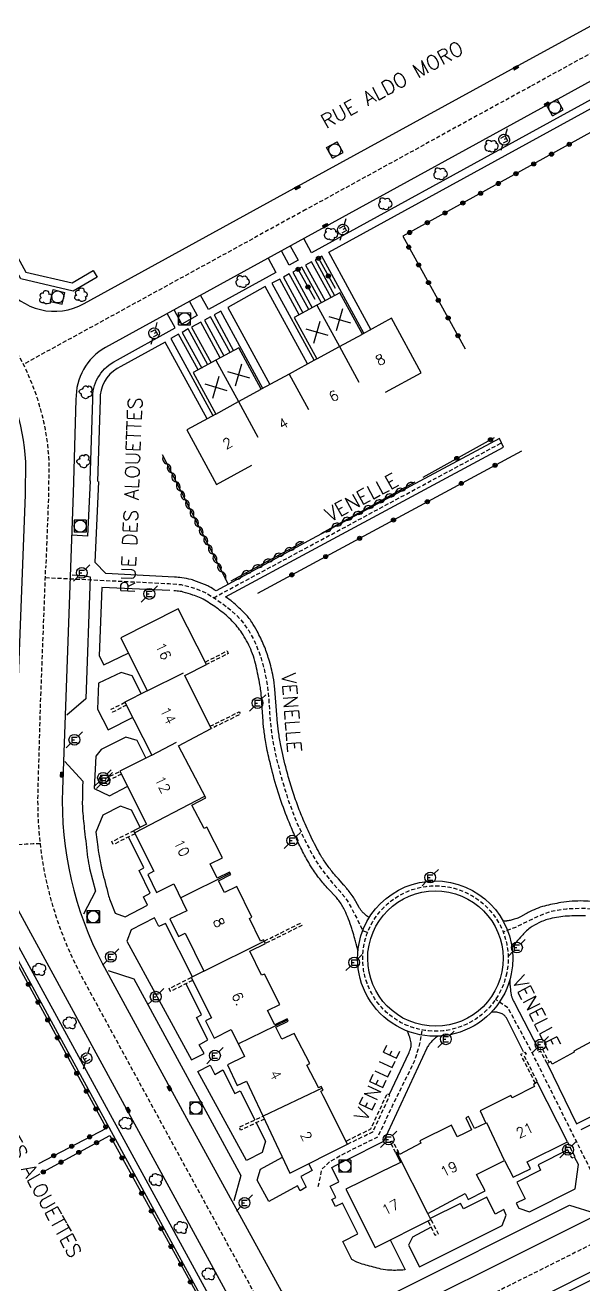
# Model space of a CAD drawing. Header units: millimetres. Extents: x 151000 to 152000, y 127000 to 128000.
# Drawn here: x 151561.3 to 151630.2, y 127185.8 to 127341.3 of the extents above; entities that cross this region are included whole.
import ezdxf
from ezdxf.enums import TextEntityAlignment as Align

# ---------------------------------------------------------------- set-up
doc = ezdxf.new("R2010")
doc.units = ezdxf.units.MM
doc.linetypes.add('DASHED', pattern=[0.75, 0.5, -0.25])
doc.layers.get('0').update_dxf_attribs({"linetype": 'CONTINUOUS'})
for name, color, linetype in [('W0001', 6, 'DASHED'), ('W0008', 7, 'CONTINUOUS'), ('W0100', 7, 'CONTINUOUS'), ('W0112', 1, 'DASHED'), ('W0300', 7, 'CONTINUOUS'), ('W0310', 3, 'CONTINUOUS'), ('W0322', 7, 'CONTINUOUS'), ('W0330', 7, 'CONTINUOUS'), ('W0334', 7, 'CONTINUOUS'), ('W0400', 7, 'CONTINUOUS'), ('W0420', 7, 'CONTINUOUS'), ('W0471', 7, 'CONTINUOUS'), ('W0989', 7, 'CONTINUOUS'), ('W0991', 7, 'CONTINUOUS'), ('W1102', 7, 'CONTINUOUS')]:
    doc.layers.add(name, color=color, linetype=linetype)
doc.styles.get("Standard").update_dxf_attribs({"font": 'romans.shx', "width": 0.85})

# ---------------------------------------------------------------- blocks, each defined once
blk = doc.blocks.new('t322o')
at = {"color": 0, "linetype": 'Continuous'}
for radius in [0.25, 0.15]:
    blk.add_circle((0, 0), radius, dxfattribs=at)
blk = doc.blocks.new('t991o')
at = {"color": 0, "linetype": 'Continuous'}
for p, q in [((-1, 1), (1, -1)), ((-1, -1), (1, 1))]:
    blk.add_line(p, q, dxfattribs=at)
blk = doc.blocks.new('T400')
for p, q in [((-0.15, 0.3), (0.15, 0.3)), ((-0.15, -0.25), (-0.15, 0.3)), ((-0.15, 0.15), (0.15, 0.15)), ((-0.15, 0), (0.15, 0)), ((0.15, 0.3), (0.15, -0.25)), ((-0.15, -0.15), (0.15, -0.15)), ((-0.15, -0.25), (-0.15, -0.3)), ((-0.15, -0.3), (0.15, -0.3)), ((0.15, -0.3), (0.15, -0.25))]:
    blk.add_line(p, q)
blk = doc.blocks.new('T420')
for p, q in [((0.75, 0.75), (-0.75, 0.75)), ((-0.75, 0.75), (-0.75, -0.75)), ((0.75, 0.75), (0.75, -0.75)), ((0.75, -0.75), (-0.75, -0.75))]:
    blk.add_line(p, q)
blk.add_ellipse((0, 0), major_axis=(-0.53, 0.53), ratio=1, start_param=3.926991, end_param=10.210176)
blk = doc.blocks.new('T471')
for p, q in [((-0.333334, 0.333334), (-0.333334, -0.333334)), ((-0.333334, 0.333334), (0.333334, 0.333334)), ((-0.333334, 0), (0, 0)), ((0.500001, 0.500001), (1.000002, 1.000002)), ((-0.500001, -0.500001), (-1.000002, -1.000002)), ((-0.333334, -0.333334), (0.333334, -0.333334))]:
    blk.add_line(p, q)
blk.add_ellipse((0, 0), major_axis=(0.471405, 0.471405), ratio=1, start_param=5.4977871438, end_param=11.780972451)
blk = doc.blocks.new('T300')
for p, q in [((-0.8, 0.51), (-0.86, 0.34)), ((-0.86, 0.34), (-0.86, 0.17)), ((-0.86, 0.17), (-0.74, 0.06)), ((-0.69, 0.63), (-0.8, 0.51)), ((-0.8, -0.06), (-0.74, 0.06)), ((-0.74, 0.06), (-0.69, 0.11)), ((-0.57, 0.69), (-0.69, 0.63)), ((-0.46, 0.69), (-0.57, 0.69)), ((-0.29, 0.63), (-0.46, 0.69)), ((-0.29, 0.63), (-0.17, 0.74)), ((-0.23, 0.57), (-0.29, 0.63)), ((-0.17, 0.74), (-0.06, 0.8)), ((-0.06, 0.8), (0.06, 0.8)), ((0.06, 0.8), (0.23, 0.74)), ((0.23, 0.74), (0.34, 0.63)), ((0.34, 0.63), (0.4, 0.51)), ((0.46, 0.46), (0.34, 0.46)), ((0.4, 0.51), (0.4, 0.46)), ((0.57, 0.4), (0.46, 0.46)), ((0.57, 0.4), (0.69, 0.29)), ((0.69, 0.29), (0.74, 0.17)), ((0.74, 0.06), (0.69, -0.17)), ((0.74, 0.17), (0.74, 0.06)), ((-0.8, -0.17), (-0.8, -0.06)), ((-0.8, -0.23), (-0.8, -0.17)), ((-0.74, -0.34), (-0.8, -0.23)), ((-0.69, -0.4), (-0.74, -0.34)), ((-0.51, -0.46), (-0.69, -0.4)), ((-0.4, -0.46), (-0.51, -0.46)), ((-0.4, -0.46), (-0.34, -0.46)), ((-0.34, -0.46), (-0.34, -0.4)), ((-0.34, -0.51), (-0.34, -0.46)), ((-0.29, -0.63), (-0.34, -0.51)), ((-0.17, -0.74), (-0.29, -0.63)), ((-0.06, -0.8), (-0.17, -0.74)), ((0.06, -0.8), (-0.06, -0.8)), ((0.17, -0.74), (0.06, -0.8)), ((0.23, -0.69), (0.17, -0.74)), ((0.29, -0.46), (0.23, -0.46)), ((0.29, -0.63), (0.23, -0.69)), ((0.46, -0.4), (0.29, -0.46)), ((0.34, -0.51), (0.29, -0.63)), ((0.34, -0.51), (0.34, -0.46)), ((0.57, -0.34), (0.46, -0.4)), ((0.63, -0.29), (0.57, -0.34)), ((0.69, -0.17), (0.63, -0.29))]:
    blk.add_line(p, q)
blk = doc.blocks.new('t310o')
at = {"color": 0, "linetype": 'Continuous'}
for centre, start, end in [((-0.5, 0.38), 216.8699, 323.1304), ((0.5, -0.37), 36.8699, 143.1303)]:
    blk.add_arc(centre, 0.625, start, end, dxfattribs=at)

msp = doc.modelspace()

# ---------------------------------------------------------------- linework, layer by layer
at = {"layer": 'W0001'}
for points in [[(151749.62, 127346.91, 0.2752), (151647.87, 127347.02), (151623.68, 127333.71), (151595.96, 127318.51), (151561.07, 127299.39, -0.398322)], [(151563.18, 127240.23, 0.122665), (151549.68, 127236.83), (151521.63, 127221.48), (151479.98, 127198.71, 0.427282)]]:
    msp.add_lwpolyline(points, format="xyb", dxfattribs=at)
at = {"layer": 'W0001', "flags": 128}
for points in [[(151535.95, 127344.82), (151552.64, 127314.45), (151559.48, 127302.2, -0.129674), (151564.23, 127287.46), (151564.19, 127283.28), (151563.85, 127274.42)], [(151678.93, 127214.52), (151668.38, 127209.26), (151648.39, 127199.37), (151606.44, 127178.39), (151595.94, 127173.17), (151578.84, 127204.46), (151568.22, 127223.97, -0.131024), (151562.91, 127247.03), (151563.19, 127257.04), (151563.85, 127274.42)], [(151620.74, 127224.3, -0.999999), (151603.14, 127227.82, -1.000001), (151620.74, 127224.3, -1.000001)]]:
    msp.add_lwpolyline(points, format="xyb", dxfattribs=at)
for points in [[(151584.57, 127270.6), (151620.09, 127289.71)], [(151563.8, 127273.09), (151575.82, 127272.5), (151579.06, 127272.34), (151580.54, 127272.22), (151582.27, 127271.75), (151583.62, 127271.2), (151585.09, 127270.27), (151586.66, 127269.11), (151587.91, 127267.9), (151588.89, 127266.55), (151589.66, 127265.12), (151590.38, 127263.32), (151590.85, 127261.56), (151591.2, 127259.68), (151591.37, 127258.06), (151591.47, 127256.36), (151591.61, 127254.69), (151591.83, 127253.1), (151592.24, 127251.06), (151592.88, 127248.52), (151593.74, 127245.7), (151594.68, 127243.22), (151595.55, 127241.25), (151596.6, 127239.14), (151597.58, 127237.49), (151599.25, 127235.35), (151600.14, 127234.38), (151601.04, 127233.24), (151601.92, 127231.63), (151602.98, 127229.5), (151603.56, 127229.28)], [(151666.13, 127215.18), (151667.39, 127219.02), (151665.98, 127221.88), (151663.07, 127227.71), (151661.34, 127231.05), (151660.8, 127231.85), (151659.67, 127232.68), (151658.4, 127233.07), (151657.43, 127233.09), (151656.34, 127232.86), (151653.9, 127231.74), (151651.68, 127230.7), (151650.15, 127230.11), (151647.9, 127229.53), (151645.63, 127229.17), (151643.7, 127229.29), (151641.58, 127229.51), (151639.55, 127229.86), (151637.52, 127230.41), (151635.85, 127231), (151634.01, 127231.61), (151631.93, 127232.09), (151630.34, 127232.25), (151628.1, 127232.17), (151626, 127231.81), (151624.33, 127231.14), (151621.8, 127229.91), (151620.3, 127229.33)], [(151634.79, 127192.57), (151623.77, 127214.64), (151620.91, 127219.95), (151619.36, 127221.01)], [(151597.48, 127197.9), (151597.94, 127200.08), (151598.87, 127200.95), (151600.13, 127201.72), (151604.87, 127204.08), (151606.69, 127208), (151609.36, 127213.37), (151610.01, 127215.51), (151610.33, 127217.23)]]:
    msp.add_lwpolyline(points, dxfattribs=at)
at = {"layer": 'W0008'}
for points in [[(151538.58, 127346.26), (151546.69, 127331.5), (151558.73, 127309.27, 0.395133), (151568.58, 127306.93), (151594.52, 127321.14), (151622.24, 127336.34), (151646.33, 127349.53, -0.027684), (151658.69, 127355.74, 0.461977), (151660.53, 127361.69), (151649.23, 127382.07), (151653.51, 127384.6), (151665.95, 127362.07, 0.315505), (151670.44, 127359.97), (151674.28, 127361.1, -0.173929), (151743.28, 127353.74, 0.434477), (151751.13, 127356.68), (151756.47, 127367.53), (151764.62, 127383.85), (151783.1, 127420.97)], [(151691.33, 127224.08), (151703.36, 127230.04, 0.458389), (151706.8, 127239.93), (151704.53, 127244.46, -0.221934), (151703.96, 127261.37), (151710.96, 127275.67), (151728.96, 127311.91), (151743.14, 127340.56, 0.446303), (151740.38, 127348.48, 0.251085), (151649.36, 127344.42), (151626.24, 127331.7), (151597.88, 127316.13), (151571.23, 127301.49, 0.27694), (151567.58, 127295.07), (151567.22, 127283.49), (151565.91, 127246.92, 0.130921), (151570.86, 127225.39), (151581.48, 127205.9), (151592.88, 127185.04, 0.40021), (151605.39, 127181.22), (151646.96, 127201.95), (151666.81, 127211.85), (151691.33, 127224.08)], [(151447.34, 127264.48), (151473.36, 127278.73), (151493.84, 127289.96), (151519.4, 127303.96), (151540.64, 127315.57, -0.414149), (151550.12, 127313.02), (151556.99, 127300.71, -0.129631), (151561.33, 127287.39), (151561.29, 127283.35), (151560.3, 127257.53, -0.25572), (151549.47, 127240.14), (151513.71, 127220.57), (151478.54, 127201.31), (151481.46, 127196.03, -0.438598), (151485.46, 127194.62), (151489.44, 127187.43), (151493.86, 127189.89), (151489.6, 127197.52, -0.432268), (151490.74, 127201.18), (151523.06, 127218.85), (151551.17, 127234.22, -0.408822), (151560.43, 127232.03), (151576.31, 127202.87), (151586.97, 127183.3, -0.437685)]]:
    msp.add_lwpolyline(points, format="xyb", dxfattribs=at)
at = {"layer": 'W0008', "flags": 128}
for points in [[(151603.82, 127231.11, -0.029923), (151603.45, 127231.32, -0.048156), (151603.25, 127231.48, -0.00641), (151602.93, 127231.8, -0.02695), (151602.86, 127231.89, -0.013928), (151602.64, 127232.19, -0.027377), (151602.54, 127232.36), (151602.13, 127233.11, 0.023664), (151601.78, 127233.69, 0.020263), (151601.31, 127234.33, 0.006732), (151600.9, 127234.83, 0.011028), (151600.64, 127235.13), (151599.96, 127235.88, -0.016943), (151599.37, 127236.56, -0.010679), (151598.51, 127237.69, -0.029275), (151597.76, 127238.84, -0.016156), (151596.61, 127241.04, -0.011916), (151595.62, 127243.22, -0.013777), (151594.87, 127245.14, -0.011536), (151594.18, 127247.2, -0.011259), (151593.56, 127249.33, -0.012665), (151592.85, 127252.37, -0.023077), (151592.58, 127254.06, -0.002776), (151592.42, 127255.51, -0.006714), (151592.37, 127256.12), (151592.13, 127259.3, 0.030983), (151591.92, 127260.84, 0.021424), (151591.38, 127263.02, 0.028287), (151590.78, 127264.69, 0.025429), (151589.93, 127266.47, 0.016111), (151589.27, 127267.58, 0.0281), (151588.84, 127268.19, 0.030159), (151588.38, 127268.7, 0.011314), (151587.04, 127269.94, 0.02466), (151586.72, 127270.2), (151586.02, 127270.69), (151597.19, 127276.72), (151620.35, 127289.18), (151619.83, 127290.25), (151596.71, 127277.87), (151584.88, 127271.46)], [(151584.87, 127271.44, 0.020052), (151583.98, 127271.99, 0.034596), (151583.43, 127272.24, 0.006692), (151582.12, 127272.73, 0.026537), (151581.78, 127272.83, 0.019573), (151580.63, 127273.05, 0.025829), (151579.75, 127273.15), (151571.26, 127273.6), (151569.94, 127274.94), (151570.4, 127284.94)], [(151602.4, 127226.95), (151602.15, 127227.89, 0.002682), (151601.99, 127228.49, 0.001615), (151601.72, 127229.48, 0.019214), (151601.54, 127230.03, 0.00865), (151601.08, 127231.23, 0.019644), (151600.64, 127232.22, 0.031821), (151600.3, 127232.8, 0.018605), (151599.9, 127233.36, 0.023262), (151599.54, 127233.78), (151598.85, 127234.51, -0.02194), (151597.79, 127235.73, -0.020633), (151596.78, 127237.13, -0.020073), (151596.15, 127238.16, -0.011891), (151595.21, 127239.95, -0.010153), (151594.36, 127241.76, -0.010243), (151593.6, 127243.58, -0.017975), (151592.53, 127246.59, -0.017105), (151591.63, 127249.82, -0.006374), (151591.13, 127252.01, -0.014543), (151590.96, 127252.98, -0.006692), (151590.73, 127254.6, -0.014707), (151590.66, 127255.34), (151590.43, 127258.7, 0.02631), (151590.33, 127259.53, 0.00914), (151589.87, 127261.89, 0.04694), (151589.14, 127264.23, 0.049837), (151588.04, 127266.26, 0.044046), (151586.85, 127267.72, 0.040726), (151585.31, 127269.07, 0.019296), (151583.7, 127270.16, 0.037028), (151582.81, 127270.63, 0.021485), (151582.01, 127270.93, 0.014511), (151580.81, 127271.3, 0.03428), (151580.44, 127271.38, 0.017209), (151579.67, 127271.45)], [(151566.21, 127250.39), (151568.42, 127247.94), (151568.4, 127247.24, 0.009275), (151568.36, 127245.13, 0.022082), (151568.4, 127244.25, 0.004943), (151568.64, 127241.8, 0.003713), (151569.02, 127238.54, 0.025669), (151569.26, 127237.16), (151569.97, 127234.38), (151568.49, 127231.52)], [(151575.54, 127242.21), (151574.44, 127244.39), (151573.07, 127244.86), (151570.88, 127243.77), (151570.01, 127241.66), (151570.26, 127239.84, 0.011094), (151570.36, 127239.18, 0.004115), (151570.69, 127237.42, 0.01355), (151570.8, 127236.9, 0.002355), (151571.56, 127233.96, 0.022857), (151571.79, 127233.24), (151572.4, 127231.67), (151573.64, 127231.22), (151576.42, 127232.63), (151575.9, 127233.67), (151576.73, 127234.11), (151575.37, 127236.93), (151575.97, 127237.25), (151574.07, 127241.08)], [(151632.59, 127232.85, 0.053237), (151630.2, 127233.16, 0.045926), (151627.42, 127232.96, 0.021639), (151625.39, 127232.54, 0.042465), (151624.39, 127232.19, 0.005111), (151623.39, 127231.74, 0.017902), (151623.11, 127231.59), (151622.44, 127231.22, -0.034454), (151622.11, 127231.06, -0.020391), (151621.52, 127230.86, -0.019954), (151621.29, 127230.8, -0.009004), (151620.77, 127230.7, -0.033935), (151620.62, 127230.68, -0.016146), (151620.3, 127230.68)], [(151630.47, 127231.34, 0.024626), (151628.21, 127231.29, 0.04046), (151626.1, 127230.97, 0.058061), (151624.69, 127230.46, 0.030492), (151623.63, 127229.84, 0.051318), (151623.06, 127229.37, 0.012387), (151622.59, 127228.87, 0.008262), (151621.92, 127228.09, 0.015716), (151621.75, 127227.88, 0.007761), (151621.43, 127227.43)], [(151621.14, 127223.38, 0.012789), (151621.14, 127222.83, 0.02162), (151621.16, 127222.51, 0.007094), (151621.28, 127221.57, 0.046173), (151621.32, 127221.43, 0.020636), (151621.45, 127221.08, 0.017069), (151621.64, 127220.68), (151624.64, 127214.87)], [(151622.82, 127214.55), (151620.69, 127218.72, 0.078269), (151620.5, 127218.99, 0.066342), (151620.18, 127219.23, 0.066571), (151619.93, 127219.33, 0.031525), (151619.38, 127219.44, 0.037103), (151619.18, 127219.45, 0.02555), (151618.89, 127219.43)], [(151612.29, 127216.51, 0.022347), (151611.86, 127216.2, 0.034041), (151611.61, 127215.96, 0.005178), (151611.22, 127215.54, 0.033839), (151611.16, 127215.47, 0.017056), (151610.99, 127215.2, 0.02381), (151610.89, 127215), (151605.52, 127203.49), (151600.96, 127201.19)], [(151606.23, 127209.24), (151608.69, 127214.48, 0.048197), (151608.9, 127215.07, 0.062828), (151608.95, 127215.54, 0.058959), (151608.92, 127215.8, 0.020258), (151608.71, 127216.53, 0.028473), (151608.61, 127216.78, 0.019294), (151608.43, 127217.14)], [(151608.16, 127187.62, -0.029256), (151606.31, 127187.58, -0.048994), (151605.22, 127187.73, -0.008571), (151603.34, 127188.22, -0.018501), (151602.48, 127188.49, -0.027308), (151602.22, 127188.6), (151601.62, 127188.91), (151600.5, 127191.15), (151602.36, 127192.07), (151600.48, 127195.85), (151599.61, 127195.45), (151599.15, 127196.32), (151599.65, 127196.57), (151598.96, 127197.98), (151600.02, 127198.51), (151599.16, 127200.28), (151600.94, 127201.21)]]:
    msp.add_lwpolyline(points, format="xyb", dxfattribs=at)
for points in [[(151569.32, 127285.02), (151569.01, 127278.19), (151567.11, 127278.32)], [(151567.09, 127273.41), (151568.5, 127273.32), (151569.33, 127273.18), (151568.79, 127258.13), (151566.44, 127256.08)], [(151579.16, 127271.49), (151570.75, 127271.87), (151570.45, 127263.41), (151571.03, 127262.31), (151574, 127263.77)], [(151575.65, 127258.69), (151574.5, 127260.95), (151573.15, 127261.36), (151570.37, 127260.04), (151570.22, 127256.86), (151571.53, 127254.27), (151574.57, 127255.83)], [(151576.23, 127250.76), (151575.12, 127252.96), (151573.72, 127253.4), (151570.69, 127251.86), (151570.01, 127251.04), (151569.83, 127247.04), (151571.73, 127246.16), (151573.9, 127247.28)], [(151581.95, 127223.8), (151578.61, 127230.39), (151577.82, 127230), (151577.26, 127231.08), (151574.37, 127229.62), (151573.86, 127228.21), (151581.82, 127213.57), (151583.39, 127214.34), (151582.8, 127215.42), (151583.85, 127216.01), (151582.45, 127218.8), (151583.06, 127219.12), (151581.16, 127222.95)], [(151571.56, 127224.6), (151574.71, 127223.55), (151587.94, 127199.26), (151587.04, 127196.14)], [(151589.81, 127205.77), (151590.97, 127203.52), (151590.54, 127202.13), (151588.64, 127201.12), (151582.63, 127212.1), (151584.13, 127212.9), (151584.71, 127211.76), (151585.71, 127212.3), (151587.18, 127209.4), (151587.84, 127209.73), (151589.66, 127206.14)], [(151629.91, 127204.97), (151633.88, 127206.92), (151634.19, 127206.26), (151637.13, 127207.72), (151638.15, 127205.68), (151639.25, 127206.13), (151640.4, 127204.11)], [(151628.27, 127202.45), (151624.6, 127200.59), (151624.92, 127199.95), (151621.99, 127198.47), (151623.02, 127196.39), (151621.9, 127195.86), (151622.22, 127195.23), (151623.55, 127194.81), (151629.2, 127197.62), (151629.6, 127200.63), (151629.08, 127201.56)], [(151596.31, 127200.69), (151596.72, 127199.88), (151595.33, 127199.15), (151596, 127197.83), (151595.23, 127197.38), (151594.91, 127198), (151591.37, 127196.07), (151589.94, 127198.7), (151590.33, 127200.05), (151593, 127201.48)], [(151611.43, 127192.92), (151609.09, 127191.67), (151608.63, 127190.66), (151609.96, 127188.02), (151620.19, 127193.11), (151620.68, 127194.39), (151620.36, 127195.07), (151619.33, 127194.52), (151618.29, 127196.6), (151615.41, 127195.15), (151615.05, 127195.81), (151611.29, 127193.96)], [(151605.02, 127181.28), (151606.13, 127184.42), (151628.47, 127195.61), (151631.66, 127194.62)], [(151606.34, 127191.33), (151608.19, 127187.65)]]:
    msp.add_lwpolyline(points, dxfattribs=at)
for points in [[(151621.3, 127224.17, -1), (151602.51, 127227.93, -1)], [(151620.14, 127224.42, -1), (151603.74, 127227.7, -1)]]:
    msp.add_lwpolyline(points, format="xyb", close=True, dxfattribs=at)
at = {"layer": 'W0008'}
msp.add_lwpolyline([(151607.78, 127175.71), (151649.73, 127196.68)], dxfattribs=at)
at = {"layer": 'W0100'}
msp.add_lwpolyline([(151605.78, 127295.97), (151610.17, 127298.35), (151606.51, 127305.1), (151602.92, 127303.14), (151600.13, 127308.24), (151597.32, 127306.71), (151594.51, 127305.17), (151597.29, 127300.07), (151593.87, 127298.2), (151590.45, 127296.33), (151587.66, 127301.44), (151584.85, 127299.91), (151582.05, 127298.39), (151584.84, 127293.27), (151581.25, 127291.31), (151584.91, 127284.56), (151589.3, 127286.94)], dxfattribs=at)
at = {"layer": 'W0100', "flags": 128}
for points in [[(151601.1, 127203.16), (151598.09, 127209.13), (151597.8, 127209.69), (151598.08, 127209.83), (151597.84, 127210.25), (151597.84, 127210.25), (151597.51, 127210.08), (151597.49, 127210.12), (151596.07, 127212.9), (151596.43, 127213.09), (151594.51, 127216.82), (151592.98, 127216.09), (151592.25, 127217.58), (151593.78, 127218.32), (151593.63, 127218.63), (151592.1, 127217.88), (151591.23, 127219.66), (151592.74, 127220.4), (151590.83, 127224.14), (151590.48, 127223.99), (151589.02, 127226.95), (151590.97, 127227.92), (151590.73, 127228.36), (151590.36, 127228.19), (151588.98, 127231), (151589.3, 127231.16), (151587.42, 127234.94), (151585.89, 127234.19), (151585.16, 127235.67), (151586.69, 127236.42), (151586.54, 127236.72), (151585.01, 127235.98), (151584.14, 127237.75), (151585.66, 127238.49), (151583.74, 127242.27), (151583.41, 127242.11), (151581.89, 127244.99), (151583.6, 127245.89), (151580.23, 127252.31), (151584.28, 127254.44), (151581.02, 127261), (151583.69, 127262.35), (151580.17, 127269.23), (151573.13, 127265.64), (151576.37, 127259.12), (151573.62, 127257.69), (151576.94, 127251.18), (151573.01, 127249.18), (151576.3, 127242.66), (151574.69, 127241.82), (151577.17, 127236.83), (151576.43, 127236.44), (151577.53, 127234.23), (151579.64, 127235.29), (151581.26, 127231.95), (151579.16, 127230.94), (151580.25, 127228.79), (151581.05, 127229.18), (151583.37, 127224.5), (151581.79, 127223.71), (151584.29, 127218.74), (151583.56, 127218.36), (151584.63, 127216.23), (151586.74, 127217.28), (151588.37, 127213.95), (151586.26, 127212.94), (151587.47, 127210.38), (151588.63, 127210.93), (151593.99, 127199.56)], [(151613.93, 127205.49), (151610.01, 127203.54), (151610.14, 127203.28), (151607.49, 127201.89), (151607.33, 127202.22), (151607.04, 127202.07), (151607.62, 127200.88), (151606.9, 127200.53), (151606.84, 127200.5), (151606.77, 127200.46), (151600.9, 127197.58), (151604.5, 127190.38), (151611.39, 127193.83), (151611.01, 127194.58), (151615.6, 127197.05), (151615.98, 127196.3), (151618.09, 127197.37), (151617.02, 127199.42), (151620.48, 127201.14), (151621.55, 127199.09), (151623.65, 127200.12), (151623.24, 127200.96), (151628.24, 127203.42), (151624.51, 127210.8), (151624.05, 127210.52), (151624.18, 127210.27), (151621.41, 127208.87), (151621.39, 127208.86), (151621.24, 127209.16), (151617.46, 127207.25), (151617.46, 127207.25), (151618.17, 127205.74), (151616.76, 127205.07), (151616, 127206.54), (151615.7, 127206.39), (151616.4, 127204.9), (151615.58, 127204.51), (151614.61, 127204.05)]]:
    msp.add_lwpolyline(points, close=True, dxfattribs=at)
msp.add_lwpolyline([(151632.78, 127216.64), (151629.02, 127214.61), (151629.02, 127214.61), (151629.07, 127214.52), (151626.34, 127213.04), (151626.18, 127213.33), (151625.71, 127213.1), (151629.36, 127205.65), (151634.42, 127208.15)], dxfattribs=at)
at = {"layer": 'W0112', "flags": 128}
for points in [[(151583.54, 127262.65), (151586.22, 127264.02), (151586.37, 127263.72), (151583.69, 127262.35)], [(151573.81, 127257.34), (151572.1, 127256.46), (151571.91, 127256.82), (151573.62, 127257.69)], [(151584.13, 127254.73), (151587.71, 127256.51), (151587.86, 127256.21), (151584.28, 127254.44)], [(151573.19, 127248.83), (151571.41, 127247.93), (151571.23, 127248.28), (151573.01, 127249.18)], [(151574.87, 127241.46), (151572.19, 127240.13), (151572.01, 127240.49), (151574.69, 127241.82)], [(151590.81, 127228.21), (151595.29, 127230.43), (151595.43, 127230.13), (151590.97, 127227.92)], [(151581.96, 127223.36), (151579.26, 127221.99), (151579.08, 127222.35), (151581.79, 127223.71)], [(151624.28, 127210.66), (151622.46, 127214.24), (151622.98, 127214.51), (151623.12, 127214.26), (151622.86, 127214.12), (151624.51, 127210.81)], [(151625.71, 127213.1), (151624.93, 127214.62), (151624.67, 127214.49), (151624.56, 127214.76), (151625.08, 127215.01), (151625.98, 127213.23)], [(151601.1, 127203.16), (151604.23, 127204.68), (151606.32, 127209.2), (151605.96, 127209.37), (151603.92, 127204.98), (151600.93, 127203.52)], [(151590.83, 127206.25), (151587.9, 127204.87), (151587.72, 127205.23), (151590.66, 127206.61)], [(151607.04, 127202.07), (151606.37, 127203.43), (151606.63, 127203.56), (151607.33, 127202.22)], [(151628.24, 127203.42), (151629.14, 127201.59), (151628.78, 127201.42), (151627.88, 127203.24)], [(151611.39, 127193.83), (151612.28, 127192.06), (151611.92, 127191.88), (151611.04, 127193.65)]]:
    msp.add_lwpolyline(points, dxfattribs=at)
at = {"layer": 'W0310'}
msp.add_lwpolyline([(151578.21, 127288.26), (151586.34, 127272.25)], dxfattribs=at)
at = {"layer": 'W0310', "flags": 128}
for points in [[(151597.82, 127278.54), (151609.43, 127284.89)], [(151586.74, 127272.69), (151595.69, 127277.52)]]:
    msp.add_lwpolyline(points, dxfattribs=at)
at = {"layer": 'W0322'}
for points in [[(151652.49, 127323.49), (151645.95, 127336.24), (151607.91, 127315.21), (151615.62, 127301.33)], [(151597.51, 127312.49), (151599.58, 127308.8)], [(151594.99, 127311.13), (151597.06, 127307.44)], [(151563, 127200.76), (151571.33, 127205.14), (151559.3, 127227.32), (151556.01, 127225.39)], [(151563.54, 127199.72), (151571.74, 127204.21), (151584.11, 127181.79), (151582.04, 127180.91)]]:
    msp.add_lwpolyline(points, dxfattribs=at)
at = {"layer": 'W0322', "flags": 128}
for points in [[(151610.43, 127285.48), (151619.21, 127290.37)], [(151590.04, 127271.17), (151622.61, 127288.74)]]:
    msp.add_lwpolyline(points, dxfattribs=at)
at = {"layer": 'W0330'}
msp.add_lwpolyline([(151678.87, 127208.05), (151670.39, 127205.51), (151650.08, 127195.86), (151601.51, 127171.45), (151584.65, 127163.24), (151566.63, 127154.05), (151527.37, 127134.55), (151516.68, 127129.2), (151514.89, 127128.97), (151511.4, 127132.34), (151500.54, 127133.2), (151493.8, 127132.41), (151485.52, 127131.34), (151470.55, 127128.25), (151473.57, 127119.82), (151478.31, 127111.07), (151481.53, 127105.26), (151482.62, 127101.2), (151476.98, 127094.81)], dxfattribs=at)
at = {"layer": 'W0334'}
for points in [[(151656.8, 127348.42), (151657.49, 127346.45, 0.021389), (151650.38, 127342.62), (151596.66, 127313.16), (151595.69, 127314.93)], [(151603.98, 127303.72), (151598.79, 127313.23), (151650.86, 127341.79, -0.015942), (151656.07, 127344.67), (151659.74, 127334.16)], [(151569.33, 127285.02), (151569.64, 127295.06, -0.279067), (151572.23, 127299.7), (151572.69, 127299.95), (151579.82, 127303.91), (151578.85, 127305.68)], [(151583.77, 127292.68), (151578.6, 127302.16), (151573.12, 127299.13), (151572.68, 127298.89, 0.280505), (151570.56, 127295.07), (151570.25, 127284.95)], [(151527.66, 127152.51), (151530.34, 127147.13), (151522.31, 127143.13), (151518.28, 127150.8), (151517.45, 127150.38), (151521.7, 127142.29, 0.285946), (151522.34, 127142.1), (151562.98, 127162.39), (151581.58, 127171.63, 0.439279), (151585.16, 127182.31), (151574.5, 127201.89), (151558.65, 127230.98, 0.407662), (151552.2, 127232.44), (151524.05, 127217.04), (151491.67, 127199.34, 0.450487), (151491.4, 127198.53), (151495.74, 127190.74), (151496.55, 127191.2), (151492.39, 127198.67), (151500.25, 127202.97), (151503.13, 127197.72)], [(151551.17, 127224.01), (151548.29, 127229.24), (151552.67, 127231.63, -0.406849), (151557.85, 127230.5), (151573.69, 127201.44), (151584.35, 127181.86, -0.440236), (151581.18, 127172.48), (151578.91, 127171.35), (151576.26, 127176.66)]]:
    msp.add_lwpolyline(points, format="xyb", dxfattribs=at)
for points in [[(151541.17, 127347.69), (151550.74, 127330.24), (151561.4, 127310.79), (151567.09, 127309.45), (151569.71, 127310.99), (151570.2, 127310.16), (151567.25, 127308.42), (151560.76, 127309.95), (151549.89, 127329.78), (151540.35, 127347.24)], [(151594.03, 127314.02), (151595, 127312.25), (151593.9, 127311.64), (151592.93, 127313.42)], [(151591.29, 127312.51), (151592.26, 127310.74), (151583.94, 127306.16), (151582.96, 127307.94)], [(151603.11, 127303.24), (151597.92, 127312.77), (151597.1, 127312.3), (151599.5, 127307.9)], [(151597.86, 127307), (151595.46, 127311.4), (151594.33, 127310.78), (151596.72, 127306.38)], [(151599.06, 127307.66), (151596.66, 127312.06), (151595.91, 127311.65), (151598.31, 127307.25)], [(151595.13, 127305.51), (151592.72, 127309.93), (151591.76, 127309.41), (151596.96, 127299.88)], [(151596.31, 127306.16), (151593.9, 127310.57), (151593.17, 127310.15), (151595.57, 127305.75)], [(151596.17, 127299.45), (151590.94, 127309.03), (151586.31, 127306.44), (151591.51, 127296.91)], [(151581.57, 127307.18), (151582.53, 127305.43), (151580.64, 127304.38), (151579.68, 127306.14)], [(151585.38, 127300.2), (151582.98, 127304.6), (151581.85, 127303.99), (151584.25, 127299.58)], [(151586.59, 127300.85), (151584.18, 127305.26), (151583.43, 127304.85), (151585.84, 127300.45)], [(151590.64, 127296.43), (151585.44, 127305.97), (151584.62, 127305.5), (151587.03, 127301.09)], [(151582.65, 127298.72), (151580.24, 127303.13), (151579.29, 127302.61), (151584.48, 127293.07)], [(151583.83, 127299.36), (151581.42, 127303.77), (151580.69, 127303.35), (151583.09, 127298.95)]]:
    msp.add_lwpolyline(points, dxfattribs=at)
at = {"layer": 'W1102', "flags": 128}
for points in [[(151597.32, 127306.71), (151600.11, 127301.6), (151602.5, 127297.21)], [(151597.29, 127300.07), (151600.11, 127301.6), (151602.92, 127303.14)], [(151584.85, 127299.91), (151587.65, 127294.8), (151590.04, 127290.41)], [(151593.87, 127298.2), (151596.27, 127293.81)], [(151584.84, 127293.27), (151587.65, 127294.8), (151590.45, 127296.33)], [(151576.37, 127259.12), (151580.85, 127261.34)], [(151576.94, 127251.18), (151579.99, 127252.78)], [(151574.82, 127241.58), (151583.48, 127246.12)], [(151580.48, 127233.57), (151586.61, 127236.58)], [(151583.37, 127224.5), (151590.82, 127228.19)], [(151587.6, 127215.52), (151593.69, 127218.5)], [(151597.96, 127210.04), (151590.67, 127206.6)], [(151620.48, 127201.14), (151618.27, 127205.79)], [(151611.01, 127194.58), (151607.19, 127202.14)]]:
    msp.add_lwpolyline(points, dxfattribs=at)

# ---------------------------------------------------------------- block references
at = {"layer": 'W0300'}
for p, rotation in [((151618.75, 127326.36), 208.818099628493), ((151612.46, 127322.93), 208.818099628493), ((151605.64, 127319.23), 208.818099628493), ((151598.94, 127315.48), 208.818099628493), ((151588.03, 127309.63), 208.7379823473059), ((151563.84, 127307.55), 297.837489398077), ((151568.19, 127307.86), 297.837489398077), ((151568.78, 127295.92), 255.314167591286), ((151568.49, 127287.38), 268.238484099486), ((151563.14, 127224.71), 27.7476582170429), ((151566.9, 127218.1), 27.7476582170429), ((151573.8, 127205.72), 27.7476582170429), ((151577.54, 127198.75), 28.7429865922426), ((151580.62, 127192.85), 28.7429865922426), ((151584.06, 127187.12), 28.7429865922426)]:
    msp.add_blockref('T300', p, dxfattribs=dict(at, rotation=rotation))
at = {"layer": 'W0310'}
for p, rotation in [((151578.78, 127287.14), 296.912444213335), ((151579.35, 127286.03), 296.912444213335), ((151579.91, 127284.91), 296.912444213335), ((151580.48, 127283.8), 296.912444213335), ((151608.35, 127284.29), 28.65477955971741), ((151581.04, 127282.68), 296.912444213335), ((151604.4, 127282.14), 28.65477955971741), ((151605.72, 127282.86), 28.65477955971741), ((151607.03, 127283.57), 28.65477955971741), ((151581.61, 127281.57), 296.912444213335), ((151582.17, 127280.46), 296.912444213335), ((151601.77, 127280.7), 28.65477955971741), ((151603.08, 127281.42), 28.65477955971741), ((151582.74, 127279.34), 296.912444213335), ((151599.14, 127279.26), 28.65477955971741), ((151600.45, 127279.98), 28.65477955971741), ((151583.31, 127278.23), 296.912444213335), ((151583.87, 127277.11), 296.912444213335), ((151584.44, 127276), 296.912444213335), ((151593.34, 127276.25), 28.32594621331597), ((151594.66, 127276.96), 28.32594621331597), ((151585, 127274.88), 296.912444213335), ((151590.7, 127274.83), 28.32594621331597), ((151592.02, 127275.54), 28.32594621331597), ((151585.57, 127273.77), 296.912444213335), ((151588.06, 127273.4), 28.32594621331597), ((151589.38, 127274.12), 28.32594621331597)]:
    msp.add_blockref('t310o', p, dxfattribs=dict(at, rotation=rotation))
at = {"layer": 'W0322'}
for p, rotation in [((151628.45, 127326.56), 208.939179476765), ((151626.26, 127325.35), 208.939179476765), ((151621.88, 127322.93), 208.939179476765), ((151624.07, 127324.14), 208.939179476765), ((151619.7, 127321.73), 208.939179476765), ((151617.51, 127320.52), 208.939179476765), ((151615.32, 127319.31), 208.939179476765), ((151610.94, 127316.89), 208.939179476765), ((151613.13, 127318.1), 208.939179476765), ((151608.76, 127315.68), 208.939179476765), ((151608.65, 127313.87), 299.049235468558), ((151597.51, 127312.49), 299.3451454911561), ((151594.99, 127311.13), 299.3451454911561), ((151609.86, 127311.68), 299.049235468558), ((151596.21, 127308.95), 299.3451454911561), ((151598.73, 127310.31), 299.3451454911561), ((151611.08, 127309.5), 299.049235468558), ((151612.29, 127307.31), 299.049235468558), ((151613.51, 127305.13), 299.049235468558), ((151614.72, 127302.94), 299.049235468558), ((151618.73, 127290.1), 29.12193337115068), ((151614.58, 127287.79), 29.12193337115068), ((151619.3, 127286.95), 28.34920579236706), ((151615.12, 127284.7), 28.34920579236706), ((151610.94, 127282.44), 28.34920579236706), ((151606.76, 127280.19), 28.34920579236706), ((151602.58, 127277.93), 28.34920579236706), ((151598.4, 127275.68), 28.34920579236706), ((151594.22, 127273.42), 28.34920579236706), ((151561.71, 127222.86), 118.471980808778), ((151562.9, 127220.67), 118.471980808778), ((151564.09, 127218.47), 118.471980808778), ((151565.29, 127216.27), 118.471980808778), ((151566.48, 127214.07), 118.471980808778), ((151567.67, 127211.88), 118.471980808778), ((151568.86, 127209.68), 118.471980808778), ((151570.05, 127207.48), 118.471980808778), ((151571.25, 127205.28), 118.471980808778), ((151569.26, 127204.05), 27.7476582170429), ((151570.12, 127203.33), 28.7429865922426), ((151572.05, 127203.64), 298.888763511915), ((151564.84, 127201.72), 27.7476582170429), ((151567.05, 127202.89), 27.7476582170429), ((151567.93, 127202.13), 28.7429865922426), ((151565.74, 127200.92), 28.7429865922426), ((151573.26, 127201.45), 298.888763511915), ((151563.54, 127199.72), 28.7429865922426), ((151574.47, 127199.26), 298.888763511915), ((151575.68, 127197.07), 298.888763511915), ((151576.88, 127194.88), 298.888763511915), ((151578.09, 127192.7), 298.888763511915), ((151579.3, 127190.51), 298.888763511915), ((151580.51, 127188.32), 298.888763511915), ((151581.71, 127186.13), 298.888763511915)]:
    msp.add_blockref('t322o', p, dxfattribs=dict(at, rotation=rotation))
at = {"layer": 'W0400'}
for p, rotation in [((151621.86, 127336.02), 298.7097383512631), ((151625.68, 127331.52), 298.7097383512631), ((151594.89, 127321.22), 298.760188301683), ((151598.35, 127316.52), 298.760188301683), ((151565.84, 127248.77), 357.941084470025), ((151579.11, 127210.05), 28.576848326408), ((151574, 127207.36), 28.576848326408)]:
    msp.add_blockref('T400', p, dxfattribs=dict(at, rotation=rotation))
at = {"layer": 'W0420'}
for p, rotation in [((151626.67, 127331.1), 208.818099628493), ((151599.52, 127325.86), 208.736708874343), ((151565.32, 127307.72), 166.663598082491), ((151580.98, 127305.03), 178.942834276609)]:
    msp.add_blockref('T420', p, dxfattribs=dict(at, rotation=rotation))
for p in [(151568.09, 127279.44), (151569.68, 127231.2), (151569.72, 127231.2), (151582.38, 127207.58), (151600.76, 127200.42)]:
    msp.add_blockref('T420', p, dxfattribs=at)
at = {"layer": 'W0471'}
for p, rotation in [((151620.42, 127327.14), 208.818099628493), ((151600.53, 127316.04), 208.818099628493), ((151577.22, 127303.23), 208.717120388703), ((151568.88, 127213.76), 27.7476582170429)]:
    msp.add_blockref('T471', p, dxfattribs=dict(at, rotation=rotation))
for p in [(151568.29, 127273.66), (151576.63, 127271.06), (151589.99, 127257.6), (151567.38, 127253.06), (151570.92, 127248.37), (151571.1, 127248.04), (151594.27, 127240.63), (151611.3, 127236.05), (151622, 127227.41), (151571.87, 127226.26), (151601.9, 127225.57), (151577.42, 127221.35), (151613.23, 127216.09), (151624.9, 127215.44), (151624.9, 127215.44), (151584.73, 127214.08), (151606.16, 127203.73), (151628.3, 127202.46), (151588.38, 127195.89)]:
    msp.add_blockref('T471', p, dxfattribs=at)
at = {"layer": 'W0991'}
for p, rotation in [((151600.12, 127304.92), 28.63127045084232), ((151597.31, 127303.39), 28.63127045148285), ((151587.65, 127298.12), 28.63127045160659), ((151584.85, 127296.59), 28.63127044982498)]:
    msp.add_blockref('t991o', p, dxfattribs=dict(at, rotation=rotation))

# ---------------------------------------------------------------- texts
at = {"layer": 'W0989'}
for s, rotation, p in [('RUE ALDO MORO', 28.7224, (151606.59, 127333.93)), ('RUE DES ALOUETTES', 87.8223, (151574.43, 127283.24)), ('VENELLE', 28.2713, (151602.83, 127283)), ('VENELLE', 274.4246, (151594.18, 127256.4)), ('VENELLE', 297.3115, (151624.39, 127219.37)), ('VENELLE', 64.9018, (151604.73, 127210.69)), ('RUE DES ALOUETTES', 298.6349, (151561.83, 127199.97))]:
    msp.add_text(s, height=1.75, rotation=rotation, dxfattribs=at).set_placement(p, align=Align.MIDDLE)
at = {"layer": 'W0991'}
for s, rotation, p in [('8', 28.6313, (151605.14, 127299.98)), ('6', 28.6313, (151599.38, 127295.51)), ('4', 28.6313, (151593.15, 127292.11)), ('2', 28.6313, (151586.28, 127289.68)), ('16', 296.4791, (151578.36, 127264)), ('14', 296.4791, (151578.93, 127256.06)), ('12', 296.4791, (151578.29, 127247.54)), ('10', 296.4791, (151580.63, 127239.72)), ('8', 296.4791, (151585.23, 127230.5)), ('6.', 296.4791, (151587.66, 127221.1)), ('4', 296.4791, (151592.22, 127211.69)), ('21', 26.5587, (151622.95, 127204.86)), ('2', 296.4791, (151596, 127204.13)), ('19', 26.5587, (151613.62, 127200.08)), ('17', 26.5587, (151606.4, 127195.37))]:
    msp.add_text(s, height=1.25, rotation=rotation, dxfattribs=at).set_placement(p, align=Align.MIDDLE)

doc.saveas('drawing.dxf')
